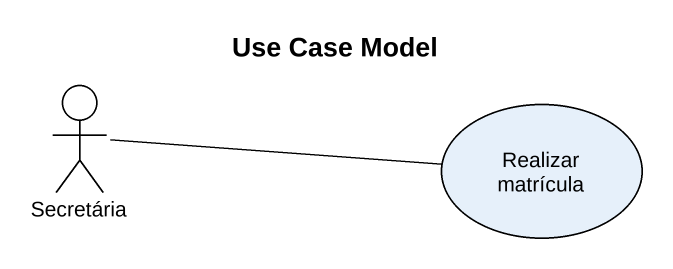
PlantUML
@startuml
title Use Case Model
actor Secretária
usecase "Realizar matrícula" as Realizar_matrícula
Secretária -right- Realizar_matrícula
@enduml
